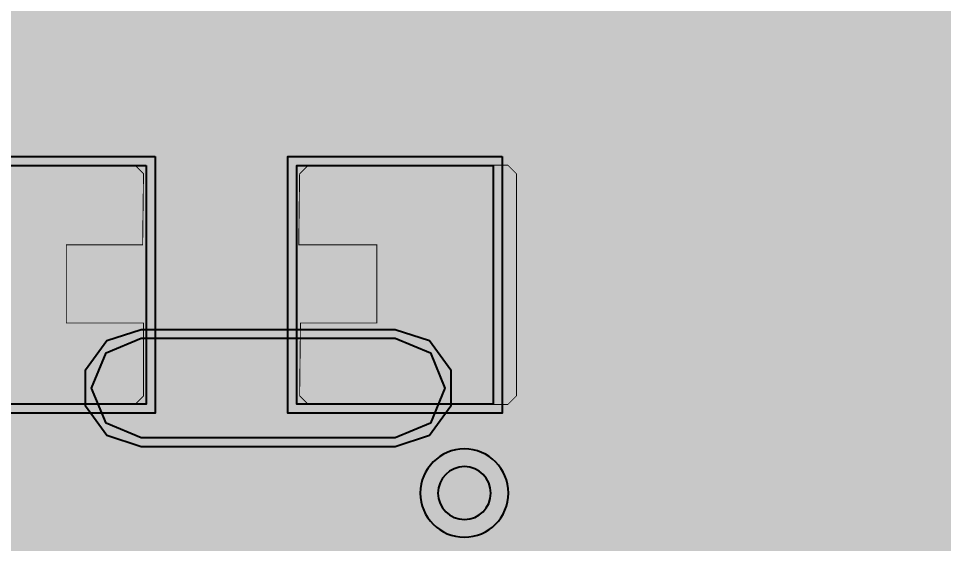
# Model space of a CAD drawing. Header units: millimetres. Extents: x -61 to 56, y -72 to 70.
# Drawn here: x -20.67 to -15.34, y 8.51 to 11.53 of the extents above; entities that cross this region are included whole.
import ezdxf

# ---------------------------------------------------------------- set-up
doc = ezdxf.new("R2010")
doc.units = ezdxf.units.MM
doc.header["$MEASUREMENT"] = 0
for name, color, linetype, true_color in [('02GND', 7, 'Continuous', 0x999966), ('03POWER', 7, 'Continuous', 0x008000), ('Bottom-Layer', 7, 'Continuous', 0x0000ff), ('Bottom-Paste-Mask-Layer', 7, 'Continuous', 0x800000), ('Bottom-Silkscreen-Layer', 7, 'Continuous', 0x66cc33), ('Bottom-Solder-Mask-Layer', 7, 'Continuous', 0xaa00ff), ('Hole-Layer', 7, 'Continuous', 0x222222), ('Multi-Layer', 7, 'Continuous', 0xc0c0c0), ('Top-Layer', 7, 'Continuous', 0xff0000), ('Top-Paste-Mask-Layer', 7, 'Continuous', 0x808080), ('Top-Silkscreen-Layer', 7, 'Continuous', 0xffcc00), ('Top-Solder-Mask-Layer', 7, 'Continuous', 0x800080)]:
    doc.layers.add(name, color=color, linetype=linetype, true_color=true_color)

msp = doc.modelspace()

# ---------------------------------------------------------------- hatches: boundary and pattern name
at = {"layer": '02GND'}
for points in [[(-49.642, 52.1533), (49.642, 52.1533), (49.642, -62.142), (-49.642, -62.142)], [(-18.7122, 8.8), (-18.6302, 8.4939), (-18.4061, 8.2699), (-18.1, 8.1879), (-17.794, 8.2699), (-17.5699, 8.4939), (-17.4879, 8.8), (-17.5699, 9.1061), (-17.794, 9.3301), (-18.1, 9.4122), (-18.4061, 9.3301), (-18.6302, 9.1061)]]:
    msp.add_hatch(color=256, dxfattribs=at).paths.add_polyline_path(points)
at = {"layer": '03POWER'}
for points in [[(48.499, -56.0416), (48.5811, -56.3479), (48.8055, -56.572), (49.112, -56.6537), (49.4182, -56.5711), (49.642, -56.3464), (49.642, -62.142), (44.1922, -62.142), (44.3927, -61.9566), (44.4927, -61.7025), (44.4722, -61.4302), (45.1891, -61.7036), (45.9498, -61.8043), (46.7131, -61.7268), (47.438, -61.4754), (48.0854, -61.0636), (48.6204, -60.5136), (49.0141, -59.855), (49.2453, -59.1234), (49.3016, -58.3582), (49.1799, -57.6006), (48.8867, -56.8916), (48.438, -56.2692), (47.8578, -55.7672), (47.1774, -55.4124), (46.4336, -55.2241), (45.6664, -55.2125), (44.9172, -55.378), (44.2264, -55.7119), (43.6312, -56.1961), (43.1637, -56.8045), (42.8491, -57.5043), (42.7044, -58.2579), (42.7374, -59.0244), (42.9463, -59.7627), (43.3198, -60.433), (43.8378, -60.999), (-43.3618, -60.999), (-43.6207, -61.0564), (-43.831, -61.218), (-43.9533, -61.4534), (-43.9644, -61.7184), (-43.8625, -61.9632), (-43.6666, -62.142), (-49.642, -62.142), (-49.642, -56.5819), (-49.4335, -56.7975), (-49.1476, -56.8882), (-48.8529, -56.8322), (-49.1622, -57.5412), (-49.2982, -58.3027), (-49.2534, -59.075), (-49.0303, -59.8157), (-48.6412, -60.4842), (-48.1072, -61.0439), (-47.4578, -61.4642), (-46.7284, -61.722), (-45.9591, -61.8032), (-45.1921, -61.7032), (-44.4692, -61.4277), (-43.8302, -60.9917), (-43.3101, -60.4191), (-42.9374, -59.7413), (-42.7325, -58.9953), (-42.7065, -58.2222), (-42.8611, -57.4642), (-43.1876, -56.763), (-43.6682, -56.1568), (-44.2766, -55.679), (-44.9793, -55.3557), (-45.738, -55.2047), (-46.511, -55.2341), (-47.256, -55.4425), (-47.9321, -55.8184), (-48.5023, -56.3411), (-48.4998, -56.3091), (-48.499, -56.2771), (-48.499, 51.315), (-19.4026, 51.315), (-19.6295, 51.1437), (-19.7546, 50.8885), (-19.7509, 50.6043), (-19.6192, 50.3524), (-19.388, 50.1871), (-19.6578, 49.9772), (-19.7729, 49.6553), (-19.6975, 49.3219), (-19.4552, 49.0809), (-19.6839, 48.8583), (-19.7695, 48.5508), (-19.6886, 48.242), (-19.4633, 48.0159), (-19.1548, 47.934), (-18.847, 48.0185), (-18.6236, 48.2465), (-18.5453, 48.5559), (-18.6335, 48.8627), (-18.8641, 49.0834), (-18.625, 49.3243), (-18.5509, 49.6555), (-18.6646, 49.9752), (-18.9312, 50.1853), (-18.6981, 50.3494), (-18.5646, 50.6015), (-18.5597, 50.8866), (-18.6846, 51.143), (-18.9121, 51.315), (48.4255, 51.315), (48.499, 51.2415)], [(-18.7122, 8.8), (-18.6302, 8.4939), (-18.4061, 8.2699), (-18.1, 8.1879), (-17.794, 8.2699), (-17.5699, 8.4939), (-17.4879, 8.8), (-17.5699, 9.1061), (-17.794, 9.3301), (-18.1, 9.4122), (-18.4061, 9.3301), (-18.6302, 9.1061)]]:
    msp.add_hatch(color=256, dxfattribs=at).paths.add_polyline_path(points)
at = {"layer": 'Bottom-Layer'}
for points in [[(-49.642, -62.142), (-49.642, 52.1533), (49.642, 52.1533), (49.642, -62.142)], [(-17.8901, 8.225), (-17.6549, 8.3799), (-17.5139, 8.6236), (-17.4969, 8.9047), (-17.6076, 9.1636), (-17.5837, 9.2359), (-17.5756, 9.3115), (-17.5756, 10.6885), (-17.6236, 10.8676), (-17.7547, 10.9987), (-17.9338, 11.0467), (-19.0663, 11.0467), (-19.2454, 10.9987), (-19.3765, 10.8676), (-19.4244, 10.6885), (-19.4244, 9.3115), (-19.3765, 9.1324), (-19.2454, 9.0014), (-19.0663, 8.9534), (-18.888, 8.9534), (-18.8587, 8.9124), (-18.8251, 8.8749), (-18.7109, 8.7607), (-18.6287, 8.4914), (-18.4346, 8.2874), (-18.1697, 8.1919)], [(-19.9338, 10.6885), (-19.9338, 9.3115), (-21.0663, 9.3115), (-21.0663, 10.6885)], [(-17.9338, 10.6885), (-17.9338, 9.3115), (-19.0663, 9.3115), (-19.0663, 10.6885)]]:
    msp.add_hatch(color=256, dxfattribs=at).paths.add_polyline_path(points)
at = {"layer": 'Bottom-Paste-Mask-Layer'}
for points in [[(-19.95, 9.36), (-20, 9.31), (-21.15, 9.31), (-21.2, 9.36), (-21.2, 10.64), (-21.15, 10.69), (-20, 10.69), (-19.95, 10.64), (-19.9551, 10.23), (-20.395, 10.23), (-20.395, 9.78), (-19.9501, 9.78)], [(-19.95, 9.36), (-20, 9.31), (-21.15, 9.31), (-21.2, 9.36), (-21.2, 10.64), (-21.15, 10.69), (-20, 10.69), (-19.95, 10.64), (-19.9551, 10.23), (-20.395, 10.23), (-20.395, 9.78), (-19.9501, 9.78)], [(-17.8, 9.36), (-17.85, 9.31), (-19, 9.31), (-19.05, 9.36), (-19.045, 9.78), (-18.605, 9.78), (-18.605, 10.23), (-19.0551, 10.23), (-19.05, 10.64), (-19, 10.69), (-17.85, 10.69), (-17.8, 10.64)], [(-17.8, 9.36), (-17.85, 9.31), (-19, 9.31), (-19.05, 9.36), (-19.045, 9.78), (-18.605, 9.78), (-18.605, 10.23), (-19.0551, 10.23), (-19.05, 10.64), (-19, 10.69), (-17.85, 10.69), (-17.8, 10.64)]]:
    msp.add_hatch(color=256, dxfattribs=at).paths.add_polyline_path(points)
at = {"layer": 'Bottom-Solder-Mask-Layer'}
for points in [[(-19.883, 10.7393), (-19.883, 9.2607), (-21.1171, 9.2607), (-21.1171, 10.7393)], [(-17.883, 10.7393), (-17.883, 9.2607), (-19.1171, 9.2607), (-19.1171, 10.7393)]]:
    msp.add_hatch(color=256, dxfattribs=at).paths.add_polyline_path(points)
at = {"layer": 'Top-Layer'}
for points in [[(-49.642, -62.142), (-49.642, 52.1533), (49.642, 52.1533), (49.642, -62.142)], [(-20.0768, 7.5), (-20.3955, 7.3437), (-20.5832, 7.0425), (-20.5832, 6.6876), (-20.3955, 6.3864), (-20.0768, 6.23), (-20.3811, 6.0863), (-20.5716, 5.8089), (-20.5965, 5.4733), (-20.449, 5.1708), (-20.5121, 4.91), (-20.4576, 4.6473), (-20.2959, 4.4331), (-20.0582, 4.3086), (-19.79, 4.2978), (-19.543, 4.4027), (-19.3647, 4.6032), (-19.2892, 4.8607), (-19.2, 4.9499), (-18.4989, 4.9499), (-18.193, 5.027), (-17.9603, 5.24), (-17.8563, 5.5378), (-17.906, 5.8494), (-18.0975, 6.1001), (-18.385, 6.23), (-18.3583, 6.2354), (-18.3319, 6.2419), (-18, 6.2419), (-17.8636, 6.2562), (-17.7332, 6.2984), (-17.7332, 6.195), (-17.6852, 6.0159), (-17.5541, 5.8848), (-17.375, 5.8369), (-16.025, 5.8369), (-15.846, 5.8848), (-15.7149, 6.0159), (-15.6669, 6.195), (-15.6669, 7.605), (-15.7149, 7.7841), (-15.846, 7.9152), (-16.025, 7.9632), (-17.375, 7.9632), (-17.57, 7.9054), (-17.7022, 7.7508), (-17.8519, 7.7561), (-17.9989, 7.7274), (-17.876, 7.9671), (-17.8618, 8.2362), (-17.666, 8.3684), (-17.5348, 8.5649), (-17.4879, 8.7965), (-17.5322, 9.0286), (-17.661, 9.2266), (-17.8553, 9.3611), (-17.9262, 9.7019), (-18.1638, 9.9563), (-18.4989, 10.0502), (-19.9629, 10.0502), (-20.2688, 9.973), (-20.5016, 9.7601), (-20.6055, 9.4622), (-20.5558, 9.1507), (-20.3643, 8.9), (-20.0768, 8.77), (-20.3955, 8.6137), (-20.5832, 8.3125), (-20.5832, 7.9576), (-20.3955, 7.6564)], [(-18.4989, 9.692), (-18.296, 9.608), (-18.2119, 9.405), (-18.296, 9.2021), (-18.4989, 9.118), (-19.9629, 9.118), (-20.1659, 9.2021), (-20.2499, 9.405), (-20.1659, 9.608), (-19.9629, 9.692)]]:
    msp.add_hatch(color=256, dxfattribs=at).paths.add_polyline_path(points)
at = {"layer": 'Top-Paste-Mask-Layer'}
msp.add_hatch(color=256, dxfattribs=at).paths.add_polyline_path([(-18.4989, 9.692), (-18.296, 9.608), (-18.2119, 9.405), (-18.296, 9.2021), (-18.4989, 9.118), (-19.9629, 9.118), (-20.1659, 9.2021), (-20.2499, 9.405), (-20.1659, 9.608), (-19.9629, 9.692)])
at = {"layer": 'Top-Solder-Mask-Layer'}
msp.add_hatch(color=256, dxfattribs=at).paths.add_polyline_path([(-18.4989, 9.7428), (-18.3004, 9.6783), (-18.1777, 9.5094), (-18.1777, 9.3006), (-18.3004, 9.1317), (-18.4989, 9.0672), (-19.9629, 9.0672), (-20.1615, 9.1317), (-20.2842, 9.3006), (-20.2842, 9.5094), (-20.1615, 9.6783), (-19.9629, 9.7428)])

# ---------------------------------------------------------------- linework, layer by layer
at = {"layer": '02GND', "const_width": 0.0508}
msp.add_lwpolyline([(-18.7122, 8.8), (-18.6302, 8.4939), (-18.4061, 8.2699), (-18.1, 8.1879), (-17.794, 8.2699), (-17.5699, 8.4939), (-17.4879, 8.8), (-17.5699, 9.1061), (-17.794, 9.3301), (-18.1, 9.4122), (-18.4061, 9.3301), (-18.6302, 9.1061)], close=True, dxfattribs=at)
at = {"layer": '03POWER', "const_width": 0.0508}
msp.add_lwpolyline([(-18.7122, 8.8), (-18.6302, 8.4939), (-18.4061, 8.2699), (-18.1, 8.1879), (-17.794, 8.2699), (-17.5699, 8.4939), (-17.4879, 8.8), (-17.5699, 9.1061), (-17.794, 9.3301), (-18.1, 9.4122), (-18.4061, 9.3301), (-18.6302, 9.1061)], close=True, dxfattribs=at)
at = {"layer": 'Bottom-Layer'}
for points, const_width in [([(-17.6549, 8.3799), (-17.5139, 8.6236), (-17.4969, 8.9047), (-17.6076, 9.1636), (-17.5837, 9.2359), (-17.5756, 9.3115), (-17.5756, 10.6885), (-17.6236, 10.8676), (-17.7547, 10.9987), (-17.9338, 11.0467), (-19.0663, 11.0467), (-19.2454, 10.9987), (-19.3765, 10.8676), (-19.4244, 10.6885), (-19.4244, 9.3115), (-19.3765, 9.1324), (-19.2454, 9.0014), (-19.0663, 8.9534), (-18.888, 8.9534), (-18.8587, 8.9124), (-18.8251, 8.8749), (-18.7109, 8.7607), (-18.6287, 8.4914), (-18.4346, 8.2874)], 0.0508), ([(-18.5, 9.2), (-18.5, 10)], 0.2032), ([(-18.1, 8.8), (-18.5, 9.2)], 0.2032)]:
    msp.add_lwpolyline(points, dxfattribs=dict(at, const_width=const_width))
for points in [[(-19.9338, 10.6885), (-19.9338, 9.3115), (-21.0663, 9.3115), (-21.0663, 10.6885)], [(-17.9338, 10.6885), (-17.9338, 9.3115), (-19.0663, 9.3115), (-19.0663, 10.6885)]]:
    msp.add_lwpolyline(points, close=True, dxfattribs=at)
at = {"layer": 'Bottom-Paste-Mask-Layer', "const_width": 0.00508}
for points in [[(-19.95, 9.36), (-20, 9.31), (-21.15, 9.31), (-21.2, 9.36), (-21.2, 10.64), (-21.15, 10.69), (-20, 10.69), (-19.95, 10.64), (-19.9551, 10.23), (-20.395, 10.23), (-20.395, 9.78), (-19.9501, 9.78)], [(-19.95, 9.36), (-20, 9.31), (-21.15, 9.31), (-21.2, 9.36), (-21.2, 10.64), (-21.15, 10.69), (-20, 10.69), (-19.95, 10.64), (-19.9551, 10.23), (-20.395, 10.23), (-20.395, 9.78), (-19.9501, 9.78)], [(-17.8, 9.36), (-17.85, 9.31), (-19, 9.31), (-19.05, 9.36), (-19.045, 9.78), (-18.605, 9.78), (-18.605, 10.23), (-19.0551, 10.23), (-19.05, 10.64), (-19, 10.69), (-17.85, 10.69), (-17.8, 10.64)], [(-17.8, 9.36), (-17.85, 9.31), (-19, 9.31), (-19.05, 9.36), (-19.045, 9.78), (-18.605, 9.78), (-18.605, 10.23), (-19.0551, 10.23), (-19.05, 10.64), (-19, 10.69), (-17.85, 10.69), (-17.8, 10.64)]]:
    msp.add_lwpolyline(points, close=True, dxfattribs=at)
at = {"layer": 'Bottom-Silkscreen-Layer', "const_width": 0.1524}
for points in [[(-21.2612, 10.9171), (-19.9762, 10.9171)], [(-21.2612, 10.9171), (-19.9762, 10.9171)], [(-17.7389, 10.9171), (-19.0238, 10.9171)], [(-17.7389, 10.9171), (-19.0238, 10.9171)], [(-17.7389, 9.0829), (-17.7389, 10.9171)], [(-17.7389, 9.0829), (-17.7389, 10.9171)], [(-19.9762, 9.0829), (-21.2612, 9.0829)], [(-19.9762, 9.0829), (-21.2612, 9.0829)], [(-19.0238, 9.0829), (-17.7389, 9.0829)], [(-19.0238, 9.0829), (-17.7389, 9.0829)]]:
    msp.add_lwpolyline(points, dxfattribs=at)
at = {"layer": 'Bottom-Solder-Mask-Layer'}
for points in [[(-19.883, 10.7393), (-19.883, 9.2607), (-21.1171, 9.2607), (-21.1171, 10.7393)], [(-17.883, 10.7393), (-17.883, 9.2607), (-19.1171, 9.2607), (-19.1171, 10.7393)]]:
    msp.add_lwpolyline(points, close=True, dxfattribs=at)
at = {"layer": 'Hole-Layer'}
msp.add_lwpolyline([(-18.2524, 8.8, 1), (-17.9476, 8.8), (-17.9476, 8.8, 1), (-18.2524, 8.8)], format="xyb", dxfattribs=at)
at = {"layer": 'Multi-Layer'}
msp.add_lwpolyline([(-18.354, 8.8, 1), (-17.846, 8.8, 1)], format="xyb", close=True, dxfattribs=at)
at = {"layer": 'Top-Layer'}
for points, const_width in [([(-17.666, 8.3684), (-17.5348, 8.5649), (-17.4879, 8.7965), (-17.5322, 9.0286), (-17.661, 9.2266), (-17.8553, 9.3611), (-17.9262, 9.7019), (-18.1638, 9.9563), (-18.4989, 10.0502), (-19.9629, 10.0502), (-20.2688, 9.973), (-20.5016, 9.7601), (-20.6055, 9.4622), (-20.5558, 9.1507), (-20.3643, 8.9), (-20.0768, 8.77), (-20.3955, 8.6137), (-20.5832, 8.3125)], 0.0508), ([(-19.2, 9.4), (-18.6, 8.8)], 0.2032), ([(-18.6, 8.8), (-18.1, 8.8)], 0.2032)]:
    msp.add_lwpolyline(points, dxfattribs=dict(at, const_width=const_width))
msp.add_lwpolyline([(-18.4989, 9.692), (-18.296, 9.608), (-18.2119, 9.405), (-18.296, 9.2021), (-18.4989, 9.118), (-19.9629, 9.118), (-20.1659, 9.2021), (-20.2499, 9.405), (-20.1659, 9.608), (-19.9629, 9.692)], close=True, dxfattribs=at)
at = {"layer": 'Top-Paste-Mask-Layer'}
msp.add_lwpolyline([(-18.4989, 9.692), (-18.296, 9.608), (-18.2119, 9.405), (-18.296, 9.2021), (-18.4989, 9.118), (-19.9629, 9.118), (-20.1659, 9.2021), (-20.2499, 9.405), (-20.1659, 9.608), (-19.9629, 9.692)], close=True, dxfattribs=at)
at = {"layer": 'Top-Silkscreen-Layer', "const_width": 0.1524}
for points in [[(-23.5215, 10.0262), (-20.4786, 10.0262)], [(-23.5215, 10.0262), (-20.4786, 10.0262)], [(-20.4786, 10.0262), (-20.4786, 4.9738)], [(-20.4786, 10.0262), (-20.4786, 4.9738)]]:
    msp.add_lwpolyline(points, dxfattribs=at)
at = {"layer": 'Top-Solder-Mask-Layer'}
msp.add_lwpolyline([(-18.4989, 9.7428), (-18.3004, 9.6783), (-18.1777, 9.5094), (-18.1777, 9.3006), (-18.3004, 9.1317), (-18.4989, 9.0672), (-19.9629, 9.0672), (-20.1615, 9.1317), (-20.2842, 9.3006), (-20.2842, 9.5094), (-20.1615, 9.6783), (-19.9629, 9.7428)], close=True, dxfattribs=at)

doc.saveas('drawing.dxf')
